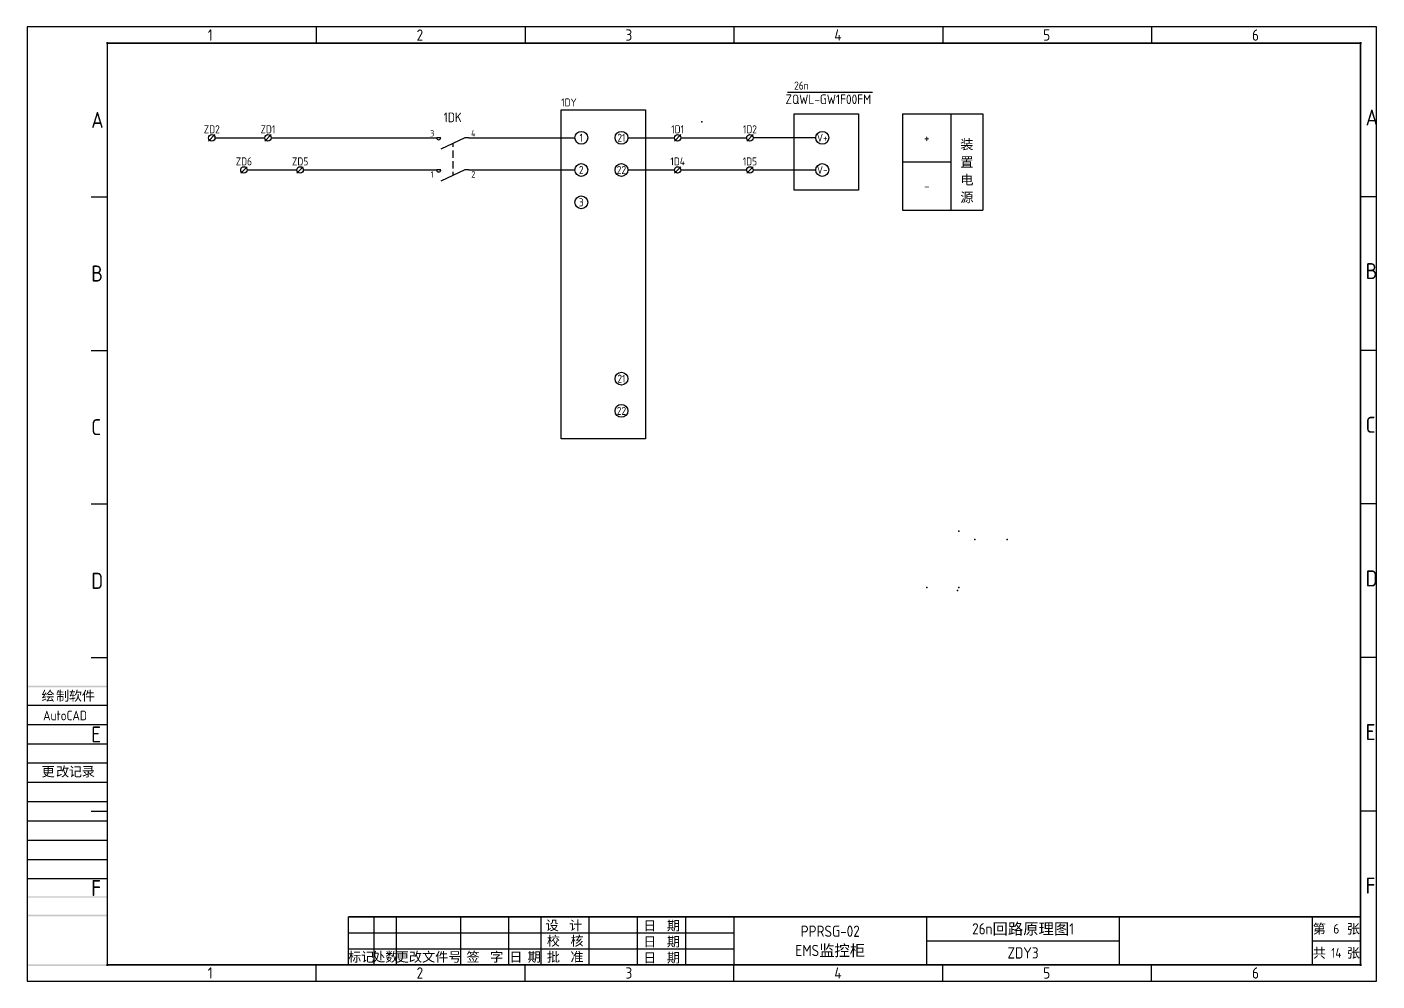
# Model space of a CAD drawing. Extents: x 0 to 4798, y 0 to 657.
# Drawn here: x 2400 to 2820.2, y 360 to 657 of the extents above; entities that cross this region are included whole.
import ezdxf
from ezdxf.enums import TextEntityAlignment as Align

# ---------------------------------------------------------------- set-up
doc = ezdxf.new("R2010")
doc.units = 0
doc.header["$MEASUREMENT"] = 0
for name, color, linetype in [('CIRCUITLINE', 7, 'Continuous'), ('CIRCUITSYM', 7, 'Continuous'), ('FRAME', 7, 'Continuous'), ('UNITLINE', 7, 'Continuous'), ('YJCLB', 7, 'Continuous'), ('表格', 7, 'Continuous')]:
    doc.layers.add(name, color=color, linetype=linetype)
doc.styles.add('textstyle3', font='')
doc.styles.add('textstyle4', font='')
doc.styles.get('textstyle3').set_extended_font_data('gbenor')
doc.styles.get('textstyle4').set_extended_font_data('gbenor')

msp = doc.modelspace()

# ---------------------------------------------------------------- linework, layer by layer
at = {"linetype": 'Continuous'}
for p, q in [((2820, 657), (2400, 657)), ((2400, 657), (2400, 360)), ((2490, 657), (2490, 652)), ((2555, 657), (2555, 652)), ((2620, 657), (2620, 652)), ((2685, 657), (2685, 652)), ((2750, 657), (2750, 652)), ((2820, 360), (2820, 657)), ((2636.7, 636.68), (2663.18, 636.68)), ((2456.5, 621.5), (2458.5, 623.5)), ((2474, 621.5), (2476, 623.5)), ((2601.5, 621.5), (2603.5, 623.5)), ((2624, 621.5), (2626, 623.5)), ((2466.5, 611.5), (2468.5, 613.5)), ((2484, 611.5), (2486, 613.5)), ((2601.5, 611.5), (2603.5, 613.5)), ((2624, 611.5), (2626, 613.5)), ((2420, 604.17), (2425, 604.17)), ((2820, 604.17), (2815, 604.17)), ((2420, 556.33), (2425, 556.33)), ((2820, 556.33), (2815, 556.33)), ((2420, 508.5), (2425, 508.5)), ((2820, 508.5), (2815, 508.5)), ((2420, 460.67), (2425, 460.67)), ((2820, 460.67), (2815, 460.67)), ((2420, 412.83), (2425, 412.83)), ((2820, 412.83), (2815, 412.83)), ((2490, 360), (2490, 365)), ((2555, 360), (2555, 365)), ((2620, 360), (2620, 365)), ((2685, 360), (2685, 365)), ((2750, 360), (2750, 365)), ((2400, 360), (2820, 360))]:
    msp.add_line(p, q, dxfattribs=at)
for p, q in [((2528.75, 622.5), (2527.5, 622.5)), ((2536.25, 622.5), (2528.75, 619)), ((2537.5, 622.5), (2536.25, 622.5)), ((2532.5, 620.75), (2532.5, 619.64)), ((2532.5, 618.53), (2532.5, 616.31)), ((2532.5, 615.2), (2532.5, 612.97)), ((2528.75, 612.5), (2527.5, 612.5)), ((2536.25, 612.5), (2528.75, 609)), ((2532.5, 611.86), (2532.5, 610.75)), ((2537.5, 612.5), (2536.25, 612.5)), ((2400.07, 445.87), (2425.02, 445.87)), ((2400.07, 439.87), (2425.02, 439.87)), ((2400.07, 433.87), (2425.02, 433.87)), ((2400.07, 427.87), (2425.02, 427.87)), ((2400.07, 421.87), (2425.02, 421.87)), ((2400.07, 415.87), (2425.02, 415.87)), ((2400.07, 409.87), (2425.02, 409.87)), ((2400.07, 403.87), (2425.02, 403.87)), ((2400.07, 397.87), (2425.02, 397.87)), ((2400.07, 391.87), (2425.02, 391.87))]:
    msp.add_line(p, q)
at = {"linetype": 'Continuous', "const_width": 0.5}
for points in [[(2815.35, 652), (2424.65, 652)], [(2425, 652.35), (2425, 364.65)], [(2815, 364.65), (2815, 652.35)], [(2424.65, 365), (2815.35, 365)]]:
    msp.add_lwpolyline(points, dxfattribs=at)
for centre in [(2457.5, 622.5), (2475, 622.5), (2602.5, 622.5), (2625, 622.5), (2467.5, 612.5), (2485, 612.5), (2602.5, 612.5), (2625, 612.5)]:
    msp.add_circle(centre, 1)
for centre in [(2528.12, 622.5), (2528.12, 612.5)]:
    msp.add_arc(centre, 0.625, 180, 0)
at = {"linetype": 'Continuous'}
for centre in [(2572.5, 622.5), (2585, 622.5), (2647.5, 622.5), (2572.5, 612.5), (2585, 612.5), (2647.5, 612.5), (2572.5, 602.43), (2585, 547.5), (2585, 537.5)]:
    msp.add_ellipse(centre, major_axis=(2, 0), ratio=1, dxfattribs=at)
for p in [(2610, 627.5), (2610, 627.5), (2690, 500), (2695, 497.5), (2695, 497.5), (2705, 497.5), (2705, 497.5), (2705, 497.5), (2705, 497.5), (2680, 482.5), (2680, 482.5), (2680, 482.5), (2689.6, 481.56), (2690, 482.5)]:
    msp.add_point(p)
for points in [[(2400, 451.94), (2400, 451.44), (2425, 451.94), (2425, 451.44)], [(2400, 386.41), (2400, 385.91), (2425, 386.41), (2425, 385.91)], [(2425, 380.13), (2425, 380.63), (2400, 380.13), (2400, 380.63)], [(2425.06, 364.67), (2425.06, 365.17), (2400.06, 364.67), (2400.06, 365.17)], [(2425.56, 364.67), (2425.56, 365.17), (2400.56, 364.67), (2400.56, 365.17)]]:
    msp.add_trace(points)
at = {"layer": 'CIRCUITLINE', "linetype": 'Continuous'}
for p, q in [((2458.5, 622.5), (2474, 622.5)), ((2468.5, 612.5), (2484, 612.5))]:
    msp.add_line(p, q, dxfattribs=at)
at = {"layer": 'CIRCUITLINE'}
for p, q in [((2476, 622.5), (2527.5, 622.5)), ((2537.5, 622.5), (2570.5, 622.5)), ((2587, 622.5), (2601.5, 622.5)), ((2603.5, 622.5), (2624, 622.5)), ((2645.5, 622.5), (2626, 622.5)), ((2486, 612.5), (2527.5, 612.5)), ((2537.5, 612.5), (2570.5, 612.5)), ((2587, 612.5), (2601.5, 612.5)), ((2603.5, 612.5), (2624, 612.5)), ((2626, 612.5), (2645.5, 612.5))]:
    msp.add_line(p, q, dxfattribs=at)
at = {"layer": 'FRAME'}
for p, q in [((2508, 365), (2508, 380)), ((2515, 365), (2515, 380)), ((2535, 365), (2535, 380)), ((2550, 365), (2550, 380)), ((2575, 365), (2575, 380)), ((2590, 365), (2590, 380)), ((2605, 365), (2605, 380)), ((2500, 375), (2560, 375)), ((2560, 375), (2620, 375)), ((2500, 370), (2560, 370)), ((2560, 370), (2620, 370)), ((2500, 365), (2560, 365)), ((2560, 365), (2620, 365))]:
    msp.add_line(p, q, dxfattribs=at)
for points, const_width in [([(2500, 380), (2560, 380)], 0.5), ([(2500, 380), (2500, 365)], 0.5), ([(2560, 380), (2620, 380)], 0.5), ([(2560, 380), (2560, 365)], 0.4), ([(2620, 380), (2620, 365)], 0.4)]:
    msp.add_lwpolyline(points, dxfattribs=dict(at, const_width=const_width))
at = {"layer": 'UNITLINE', "linetype": 'Continuous'}
for points in [[(2566.25, 631.25), (2592.5, 631.25), (2592.5, 528.75), (2566.25, 528.75)], [(2638.75, 630), (2658.75, 630), (2658.75, 606.25), (2638.75, 606.25)]]:
    msp.add_lwpolyline(points, close=True, dxfattribs=at)
at = {"layer": 'YJCLB'}
for p, q in [((2815, 380), (2815, 430.06)), ((2815, 380), (2815, 412)), ((2635, 380), (2815, 380)), ((2635, 380), (2815, 380))]:
    msp.add_line(p, q, dxfattribs=at)
at = {"layer": '表格'}
for p, q in [((2672.52, 630), (2697.52, 630)), ((2672.52, 630), (2672.52, 600)), ((2687.52, 630), (2687.52, 600)), ((2697.52, 630), (2697.52, 600)), ((2672.52, 615), (2687.52, 615)), ((2672.52, 600), (2697.52, 600)), ((2815, 380), (2815, 365)), ((2680, 372.5), (2740, 372.5)), ((2800, 372.5), (2815, 372.5)), ((2620, 365), (2800, 365)), ((2800, 365), (2815, 365))]:
    msp.add_line(p, q, dxfattribs=at)
for points, const_width in [([(2620, 380), (2800, 380)], 0.5), ([(2680, 380), (2680, 365)], 0.4), ([(2740, 380), (2740, 365)], 0.4), ([(2800, 380), (2815, 380)], 0.5), ([(2800, 380), (2815, 380)], 0.5), ([(2800, 380), (2800, 365)], 0.4)]:
    msp.add_lwpolyline(points, dxfattribs=dict(at, const_width=const_width))

# ---------------------------------------------------------------- texts
at = {"linetype": 'Continuous', "style": 'textstyle3'}
for s, height, p in [('1', 3.5, (2456.27, 652.75)), ('2', 3.5, (2521.27, 652.75)), ('3', 3.5, (2586.27, 652.75)), ('4', 3.5, (2651.27, 652.75)), ('5', 3.5, (2716.27, 652.75)), ('6', 3.5, (2781.27, 652.75)), ('A', 5, (2420, 625.58)), ('A', 5, (2816.62, 626.33)), ('B', 5, (2420, 577.75)), ('B', 5, (2816.62, 578.5)), ('C', 5, (2420, 529.92)), ('C', 5, (2816.62, 530.67)), ('D', 5, (2816.62, 482.83)), ('D', 5, (2420, 482.08)), ('E', 5, (2420, 434.25)), ('E', 5, (2816.62, 435)), ('F', 5, (2420, 386.42)), ('F', 5, (2816.62, 387.17)), ('1', 3.5, (2456.27, 360.75)), ('2', 3.5, (2521.27, 360.75)), ('3', 3.5, (2586.27, 360.75)), ('4', 3.5, (2651.27, 360.75)), ('5', 3.5, (2716.27, 360.75)), ('6', 3.5, (2781.27, 360.75))]:
    msp.add_text(s, height=height, dxfattribs=at).set_placement(p)
at = {"style": 'textstyle3'}
for s, p in [('26n', (2638.75, 637.5)), ('1DY', (2566.25, 632.25))]:
    msp.add_text(s, height=2.5, dxfattribs=at).set_placement(p)
at = {"linetype": 'Continuous', "style": 'textstyle3'}
for s, p in [('ZD2', (2457.5, 625.15)), ('ZD1', (2475, 625.15)), ('1D1', (2602.5, 625.15)), ('1D2', (2625, 625.15)), ('1', (2572.5, 622.5)), ('21', (2585, 622.5)), ('V+', (2647.5, 622.5)), ('ZD6', (2467.5, 615.15)), ('ZD5', (2485, 615.15)), ('2', (2572.5, 612.5)), ('22', (2585, 612.5)), ('1D4', (2602.5, 615.15)), ('1D5', (2625, 615.15)), ('V-', (2647.5, 612.5)), ('3', (2572.5, 602.43)), ('21', (2585, 547.5)), ('22', (2585, 537.5))]:
    msp.add_text(s, height=2.5, dxfattribs=at).set_placement(p, align=Align.MIDDLE)
at = {"style": 'textstyle3'}
for s, p in [('+', (2680.02, 622.5)), ('-', (2680.02, 607.5))]:
    msp.add_text(s, height=3, dxfattribs=at).set_placement(p, align=Align.MIDDLE_CENTER)
for s, p in [('装', (2692.52, 620.5)), ('置', (2692.52, 615)), ('电', (2692.52, 609.5)), ('源', (2692.52, 604))]:
    msp.add_text(s, height=3, dxfattribs=at).set_placement(p, align=Align.MIDDLE)
at = {"char_height": 3, "attachment_point": 1, "style": 'textstyle4'}
for s, insert, width in [('绘', (2404.53, 450.26), 17.5), ('制 ', (2409.03, 450.26), 17.5), ('软', (2413.03, 450.26), 17.5), ('件', (2417.03, 450.26), 17.5), ('AutoCAD', (2405.02, 444.15), 0.8), ('更', (2404.53, 426.69), 17.5), ('改', (2409.03, 426.69), 17.5), ('记', (2413.03, 426.69), 17.5), ('录', (2417.03, 426.69), 17.5)]:
    msp.add_mtext(s, dxfattribs=dict(at, insert=insert, width=width))
at = {"layer": 'CIRCUITSYM', "linetype": 'Continuous', "style": 'textstyle3'}
msp.add_text('1DK', height=3, dxfattribs=at).set_placement((2532.49, 628.87), align=Align.MIDDLE)
for s, p in [('3', (2526.09, 623.91)), ('4', (2538.91, 623.91)), ('1', (2526.09, 611.09)), ('2', (2538.91, 611.09))]:
    msp.add_text(s, height=2, dxfattribs=at).set_placement(p, align=Align.MIDDLE_CENTER)
at = {"layer": 'FRAME', "style": 'textstyle3'}
msp.add_text('ZQWL-GW1F00FM', height=3, dxfattribs=at).set_placement((2649.39, 634.49), align=Align.MIDDLE)
for s, p in [('设  计', (2567.12, 377.31)), ('日  期', (2597.5, 377.26)), ('校  核', (2567.5, 372.5)), ('日  期', (2597.5, 372.26)), ('标记', (2504, 367.5)), ('处数', (2511.5, 367.5)), ('更改文件号', (2525, 367.5)), ('签  字', (2542.5, 367.5)), ('日 期', (2555, 367.5)), ('批  准', (2567.5, 367.5)), ('日  期', (2597.5, 367.26))]:
    msp.add_text(s, height=3, dxfattribs=at).set_placement(p, align=Align.MIDDLE_CENTER)
at = {"layer": '表格', "style": 'textstyle3'}
for s, height, p in [('26n回路原理图1', 3.5, (2710, 376.25)), ('第    张', 3, (2807.5, 376.25)), ('PPRSG-02', 3.5, (2650, 375.5)), ('6', 3, (2807.5, 376.25)), ('EMS监控柜', 3.5, (2650, 369.5)), ('ZDY3', 3.5, (2710, 368.75)), ('共    张', 3, (2807.5, 368.75)), ('14', 3, (2807.5, 368.75))]:
    msp.add_text(s, height=height, dxfattribs=at).set_placement(p, align=Align.MIDDLE_CENTER)

doc.saveas('drawing.dxf')
